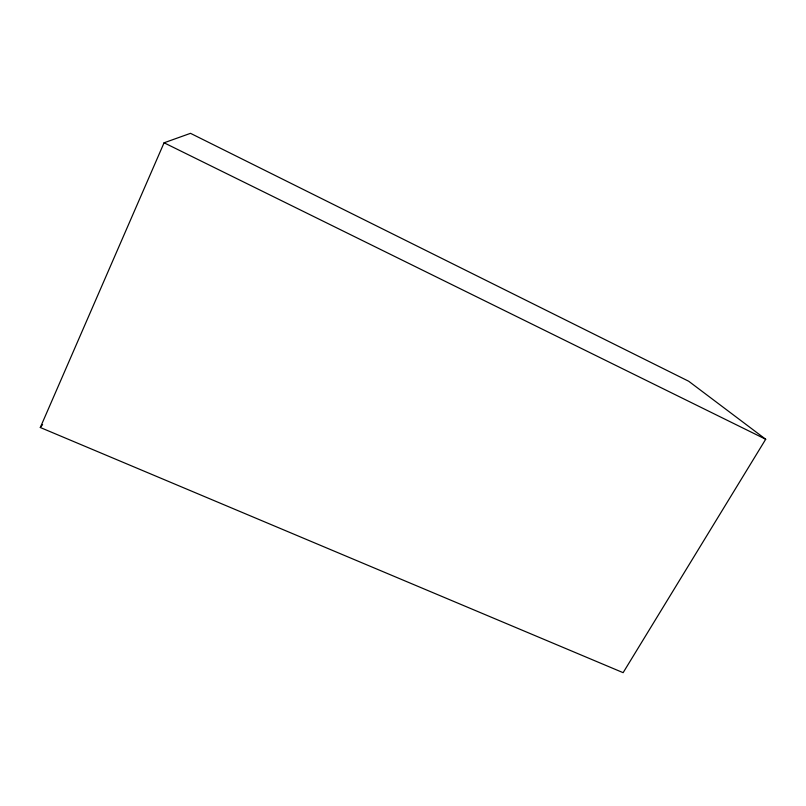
<?xml version="1.0" encoding="UTF-8"?>
<svg xmlns="http://www.w3.org/2000/svg" width="806" height="806" viewBox="0 0 806 806"><rect width="100%" height="100%" fill="white"/><g stroke="black" fill="none" stroke-linecap="round" stroke-linejoin="round"><path stroke-width="1.21" d="M40.3 427.502L164.071 142.793L190.498 133.333L688.677 381.238L765.7 439.26L623.129 672.667L40.3 427.502L42.607 424.581M164.071 142.793L765.7 439.26"/></g></svg>
